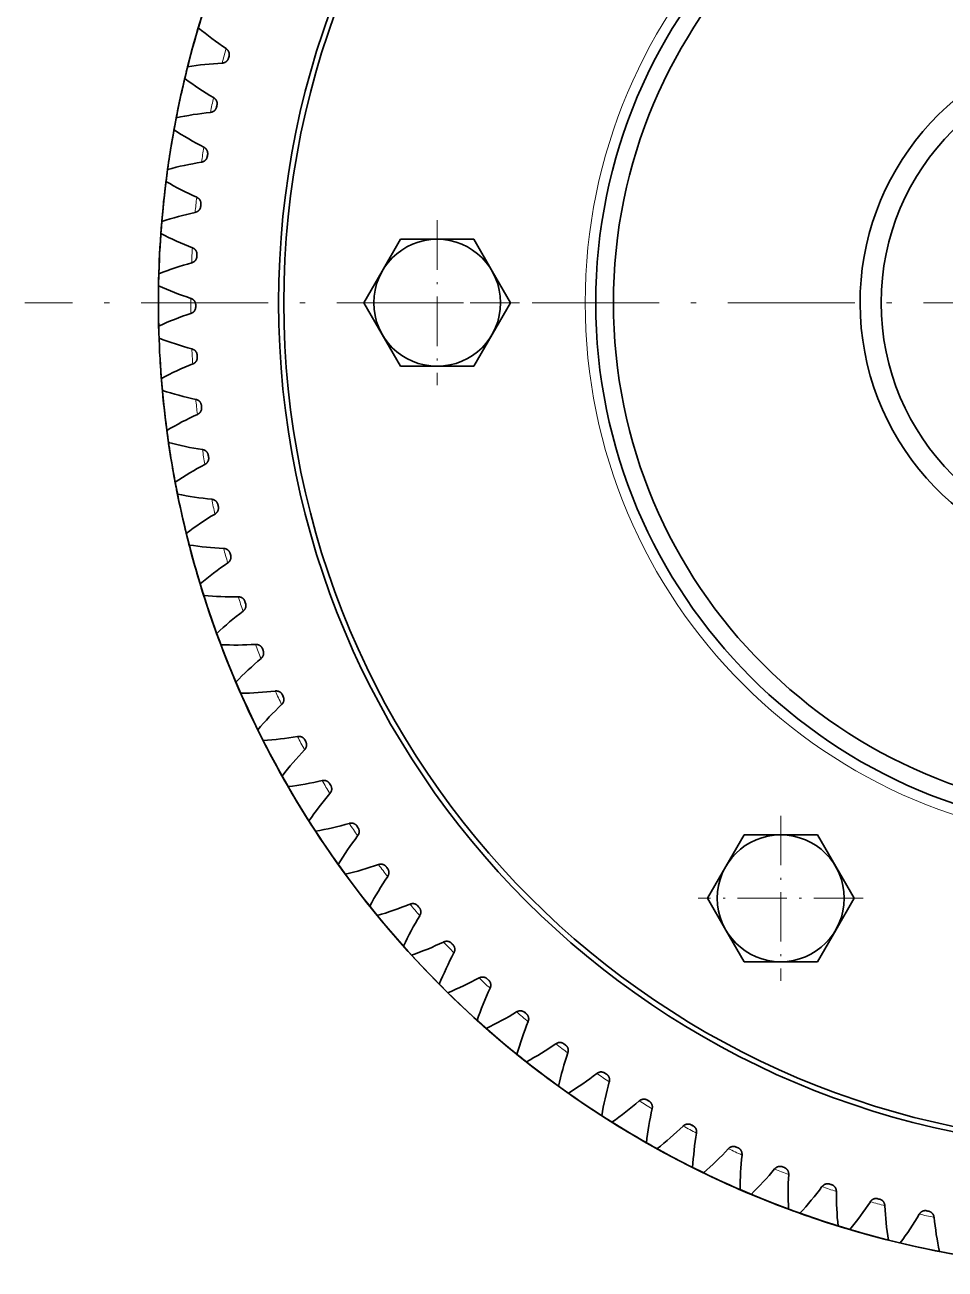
# Model space of a CAD drawing. Extents: x 228 to 1870, y -35 to 994.
# Drawn here: x 490.5 to 577.5, y -22.1 to 95.6 of the extents above; entities that cross this region are included whole.
import ezdxf

# ---------------------------------------------------------------- set-up
doc = ezdxf.new("R2010")
doc.units = 0
doc.linetypes.add('DASHDOT', pattern=[18.5, 12, -3, 0.5, -3])
doc.layers.get('0').update_dxf_attribs({"lineweight": 13})

# ---------------------------------------------------------------- blocks, each defined once
blk = doc.blocks.new('BLOCK3')
at = {"color": 7, "linetype": 'DASHDOT', "lineweight": 13}
blk.add_line((104, 0), (-104, 0), dxfattribs=at)
blk = doc.blocks.new('BLOCK7')
at = {"color": 7, "linetype": 'DASHDOT', "lineweight": 13, "ltscale": 0.39}
for p, q in [((-65, 7.8), (-65, -7.8)), ((-57.200001, 0), (-72.800003, 0))]:
    blk.add_line(p, q, dxfattribs=at)
blk = doc.blocks.new('BLOCK8')
at = {"color": 7, "linetype": 'DASHDOT', "lineweight": 13, "ltscale": 0.39}
for p, q in [((-32.5, -48.49165), (-32.5, -64.091652)), ((-24.700001, -56.291653), (-40.299999, -56.291653))]:
    blk.add_line(p, q, dxfattribs=at)
blk = doc.blocks.new('BLOCK10')
at = {"color": 7, "lineweight": 35}
for p, q in [((-84.74, 23.13), (-84.69, 23.31)), ((-84.74, 23.13), (-84.72, 23.22)), ((-84.72, 23.22), (-84.69, 23.31)), ((-85.87, 18.51), (-85.83, 18.69)), ((-85.87, 18.5), (-85.85, 18.6)), ((-85.85, 18.6), (-85.83, 18.69)), ((-86.75, 13.83), (-86.73, 13.92)), ((-86.74, 13.84), (-86.73, 13.92)), ((-86.73, 13.93), (-86.71, 14.02)), ((-86.73, 13.92), (-86.71, 14.02)), ((-87.37, 9.11), (-87.36, 9.21)), ((-87.37, 9.12), (-87.36, 9.2)), ((-87.36, 9.21), (-87.35, 9.31)), ((-87.36, 9.21), (-87.35, 9.31)), ((-68.46, 6), (-70.2, 3)), ((-65, 6), (-68.46, 6)), ((-61.54, 6), (-65, 6)), ((-59.8, 3), (-61.54, 6)), ((-87.73, 4.38), (-87.72, 4.56)), ((-87.73, 4.47), (-87.72, 4.56)), ((-87.73, 4.37), (-87.73, 4.47)), ((-70.2, 3), (-71.93, 0)), ((-58.07, 0), (-59.8, 3)), ((-71.93, 0), (-70.2, -3)), ((-59.8, -3), (-58.07, 0)), ((-87.84, -0.38), (-87.84, -0.19)), ((-87.84, -0.29), (-87.84, -0.19)), ((-87.84, -0.39), (-87.84, -0.29)), ((-70.2, -3), (-68.46, -6)), ((-61.54, -6), (-59.8, -3)), ((-87.69, -5.14), (-87.7, -4.95)), ((-87.7, -5.05), (-87.7, -4.95)), ((-87.69, -5.14), (-87.7, -5.05)), ((-68.46, -6), (-65, -6)), ((-65, -6), (-61.54, -6)), ((-87.28, -9.88), (-87.3, -9.69)), ((-87.29, -9.79), (-87.3, -9.69)), ((-87.28, -9.88), (-87.29, -9.79)), ((-86.62, -14.59), (-86.65, -14.4)), ((-86.64, -14.5), (-86.65, -14.4)), ((-86.62, -14.59), (-86.64, -14.5)), ((-85.7, -19.25), (-85.75, -19.07)), ((-85.72, -19.17), (-85.75, -19.07)), ((-85.7, -19.26), (-85.72, -19.17)), ((-84.54, -23.87), (-84.59, -23.69)), ((-84.56, -23.78), (-84.59, -23.69)), ((-84.53, -23.87), (-84.56, -23.78)), ((-83.12, -28.41), (-83.18, -28.23)), ((-83.15, -28.32), (-83.18, -28.23)), ((-83.12, -28.42), (-83.15, -28.32)), ((-81.46, -32.87), (-81.53, -32.69)), ((-81.49, -32.78), (-81.53, -32.69)), ((-81.46, -32.87), (-81.49, -32.78)), ((-79.56, -37.23), (-79.64, -37.06)), ((-79.6, -37.15), (-79.64, -37.06)), ((-79.56, -37.24), (-79.6, -37.15)), ((-77.43, -41.48), (-77.52, -41.32)), ((-77.47, -41.4), (-77.52, -41.32)), ((-77.43, -41.49), (-77.47, -41.4)), ((-75.12, -45.53), (-75.17, -45.45)), ((-75.12, -45.54), (-75.17, -45.45)), ((-75.07, -45.62), (-75.12, -45.54)), ((-75.07, -45.61), (-75.11, -45.54)), ((-72.54, -49.53), (-72.6, -49.45)), ((-72.54, -49.54), (-72.6, -49.45)), ((-72.49, -49.61), (-72.54, -49.54)), ((-72.49, -49.62), (-72.54, -49.54)), ((-35.96, -50.29), (-37.7, -53.29)), ((-32.5, -50.29), (-35.96, -50.29)), ((-29.04, -50.29), (-32.5, -50.29)), ((-27.3, -53.29), (-29.04, -50.29)), ((-69.76, -53.39), (-69.81, -53.31)), ((-69.75, -53.39), (-69.81, -53.31)), ((-69.7, -53.46), (-69.75, -53.39)), ((-69.69, -53.47), (-69.75, -53.39)), ((-37.7, -53.29), (-39.43, -56.29)), ((-25.57, -56.29), (-27.3, -53.29)), ((-39.43, -56.29), (-37.7, -59.29)), ((-27.3, -59.29), (-25.57, -56.29)), ((-66.76, -57.09), (-66.82, -57.01)), ((-66.76, -57.09), (-66.82, -57.01)), ((-66.7, -57.16), (-66.76, -57.09)), ((-66.7, -57.16), (-66.76, -57.09)), ((-37.7, -59.29), (-35.96, -62.29)), ((-29.04, -62.29), (-27.3, -59.29)), ((-63.51, -60.68), (-63.64, -60.55)), ((-63.57, -60.62), (-63.64, -60.55)), ((-63.5, -60.69), (-63.57, -60.62)), ((-35.96, -62.29), (-32.5, -62.29)), ((-32.5, -62.29), (-29.04, -62.29)), ((-60.13, -64.03), (-60.27, -63.9)), ((-60.2, -63.97), (-60.27, -63.9)), ((-60.13, -64.04), (-60.2, -63.97)), ((-56.58, -67.19), (-56.72, -67.07)), ((-56.65, -67.14), (-56.72, -67.07)), ((-56.57, -67.2), (-56.65, -67.14)), ((-52.86, -70.16), (-53.01, -70.05)), ((-52.93, -70.11), (-53.01, -70.05)), ((-52.85, -70.16), (-52.93, -70.11)), ((-48.98, -72.92), (-49.14, -72.81)), ((-49.05, -72.87), (-49.14, -72.81)), ((-48.97, -72.92), (-49.05, -72.87)), ((-44.96, -75.46), (-45.12, -75.37)), ((-45.04, -75.42), (-45.12, -75.37)), ((-44.95, -75.47), (-45.04, -75.42)), ((-40.81, -77.79), (-40.97, -77.7)), ((-40.89, -77.74), (-40.97, -77.7)), ((-40.8, -77.79), (-40.89, -77.74)), ((-36.54, -79.88), (-36.71, -79.8)), ((-36.62, -79.84), (-36.71, -79.8)), ((-36.53, -79.88), (-36.62, -79.84)), ((-32.16, -81.74), (-32.33, -81.67)), ((-32.24, -81.71), (-32.33, -81.67)), ((-32.15, -81.75), (-32.24, -81.71)), ((-27.69, -83.36), (-27.86, -83.3)), ((-27.77, -83.34), (-27.86, -83.3)), ((-27.68, -83.37), (-27.77, -83.34)), ((-23.22, -84.72), (-23.31, -84.69)), ((-23.22, -84.72), (-23.31, -84.69)), ((-23.13, -84.74), (-23.22, -84.72)), ((-23.13, -84.74), (-23.22, -84.72)), ((-18.51, -85.87), (-18.69, -85.83)), ((-18.6, -85.85), (-18.69, -85.83)), ((-18.5, -85.87), (-18.6, -85.85))]:
    blk.add_line(p, q, dxfattribs=at)
for centre, radius in [((0, 0), 80), ((0, 0), 79.5), ((0, 0), 50), ((0, 0), 48.33), ((0, 0), 23), ((-65, 0), 6), ((-32.5, -56.29), 6)]:
    blk.add_circle(centre, radius, dxfattribs=at)
at = {"color": 7, "lineweight": 13}
blk.add_circle((0, 0), 51, dxfattribs=at)
at = {"color": 7, "lineweight": 35}
for centre, radius, start, end in [((0, 0), 91.37, 156.554, 166.2047), ((0, 0), 91.37, 159.6574, 165.8643), ((0, 0), 91.37, 162.7609, 168.9677), ((-67.48, 50.29), 31.55, 230.3847, 236.3276), ((0, 0), 25, 106.2602, 73.7398), ((-83.69, -8.83), 31.53, 93.0155, 98.9617), ((0, 0), 91.37, 165.8643, 172.0712), ((0, 0), 91.37, 166.2344, 169.3081), ((-70.1, 46.56), 31.55, 233.4881, 239.431), ((-83.09, -13.35), 31.53, 96.1189, 102.0652), ((0, 0), 91.37, 168.9677, 175.1746), ((0, 0), 91.37, 169.323, 172.4116), ((-72.52, 42.7), 31.55, 236.5916, 242.5345), ((-82.24, -17.83), 31.53, 99.2224, 105.1686), ((0, 0), 91.37, 172.0712, 178.278), ((0, 0), 91.37, 172.412, 175.515), ((-74.73, 38.71), 31.55, 239.695, 245.6379), ((-81.16, -22.26), 31.53, 102.3258, 108.2721), ((0, 0), 91.37, 175.513, 178.6185), ((0, 0), 91.37, 175.1746, 178.2781), ((-76.71, 34.6), 31.55, 242.7985, 248.7414), ((-79.83, -26.62), 31.53, 105.4292, 111.3755), ((0, 0), 91.37, 178.2781, 184.4849), ((0, 0), 91.37, 178.7988, 181.7219), ((-78.47, 30.4), 31.55, 245.9019, 251.8448), ((0, 0), 91.37, 180, 181.3815), ((-78.28, -30.9), 31.53, 108.5327, 114.479), ((0, 0), 91.37, 181.3815, 187.5884), ((-80, 26.11), 31.55, 249.0054, 254.9482), ((0, 0), 91.37, 183.1198, 184.8254), ((-76.49, -35.09), 31.53, 111.6361, 117.5824), ((0, 0), 91.37, 184.485, 190.6918), ((0, 0), 91.37, 184.7972, 187.9288), ((-81.3, 21.74), 31.55, 252.1088, 258.0517), ((-74.48, -39.18), 31.53, 114.7396, 120.6859), ((0, 0), 91.37, 187.5884, 193.7953), ((0, 0), 91.37, 187.8662, 191.0323), ((-82.36, 17.3), 31.55, 255.2123, 261.1551), ((-72.25, -43.16), 31.53, 117.843, 123.7893), ((0, 0), 91.37, 190.6919, 196.8987), ((0, 0), 91.37, 190.959, 194.1357), ((-83.17, 12.82), 31.55, 258.3157, 264.2586), ((-69.8, -47.01), 31.53, 120.9465, 126.8928), ((0, 0), 91.37, 193.7953, 203.446), ((0, 0), 91.37, 194.0527, 197.2391), ((-83.75, 8.3), 31.55, 261.4192, 267.362), ((-67.16, -50.72), 31.53, 124.0499, 129.9962), ((0, 0), 91.37, 196.8988, 206.5495), ((0, 0), 91.37, 197.1471, 200.3426), ((-84.07, 3.75), 31.55, 264.5226, 270.4655), ((-64.31, -54.28), 31.53, 127.1534, 133.0997), ((0, 0), 91.37, 200.0022, 209.6529), ((-84.15, -0.8), 31.55, 267.6261, 273.5689), ((-61.28, -57.68), 31.53, 130.2568, 136.2031), ((0, 0), 91.37, 203.1057, 212.7564), ((-83.98, -5.36), 31.55, 270.7295, 276.6724), ((-58.07, -60.91), 31.53, 133.3603, 139.3066), ((0, 0), 91.37, 206.2091, 215.8598), ((-83.57, -9.9), 31.55, 273.833, 279.7758), ((-54.68, -63.97), 31.53, 136.4637, 142.41), ((0, 0), 91.37, 209.3126, 218.9633), ((-82.91, -14.41), 31.55, 276.9364, 282.8793), ((-51.14, -66.83), 31.53, 139.5672, 145.5135), ((0, 0), 91.37, 212.416, 222.0667), ((-82.01, -18.88), 31.55, 280.0399, 285.9827), ((-47.45, -69.51), 31.53, 142.6706, 148.6169), ((0, 0), 91.37, 215.5195, 225.1702), ((-80.87, -23.29), 31.55, 283.1433, 289.0862), ((-43.61, -71.97), 31.53, 145.7741, 151.7204), ((0, 0), 91.37, 218.6229, 228.2736), ((-79.49, -27.63), 31.55, 286.2468, 292.1896), ((-39.65, -74.23), 31.53, 148.8775, 154.8238), ((0, 0), 91.37, 221.7264, 227.9332), ((-77.88, -31.9), 31.55, 289.3502, 295.2931), ((-35.58, -76.27), 31.53, 151.981, 157.9273), ((0, 0), 91.37, 224.8298, 234.4805), ((-76.04, -36.06), 31.55, 292.4537, 298.3965), ((-31.4, -78.08), 31.53, 155.0844, 161.0307), ((-73.97, -40.13), 31.55, 295.5571, 301.5), ((0, 0), 91.37, 227.9333, 237.584), ((0, 0), 91.37, 228.1399, 231.3771), ((-27.12, -79.66), 31.53, 158.1879, 164.1342), ((-71.69, -44.07), 31.55, 298.6606, 304.6034), ((0, 0), 91.37, 231.0367, 240.6874), ((-22.77, -81.02), 31.53, 161.2913, 167.2376), ((-69.2, -47.89), 31.55, 301.764, 307.7069), ((0, 0), 91.37, 234.1402, 243.7909), ((-18.35, -82.13), 31.53, 164.3948, 170.341), ((-66.51, -51.57), 31.55, 304.8675, 310.8103), ((-13.88, -83), 31.53, 167.4982, 173.4445), ((0, 0), 91.37, 237.2436, 246.8943), ((-63.62, -55.09), 31.55, 307.9709, 313.9138), ((-9.36, -83.63), 31.53, 170.6017, 176.5479), ((0, 0), 91.37, 240.3471, 249.9978), ((-60.54, -58.46), 31.55, 311.0744, 317.0172), ((-4.82, -84.02), 31.53, 173.7051, 179.6514), ((0, 0), 91.37, 243.4505, 253.1012), ((-57.29, -61.65), 31.55, 314.1778, 320.1207), ((-0.27, -84.16), 31.53, 176.8086, 182.7548), ((0, 0), 91.37, 246.554, 256.2047), ((-53.87, -64.66), 31.55, 317.2812, 323.2241), ((4.29, -84.05), 31.53, 179.912, 185.8583), ((0, 0), 91.37, 249.6574, 259.3081), ((-50.31, -67.46), 31.59, 320.388, 326.3243), ((8.83, -83.69), 31.53, 183.0155, 188.9617), ((-46.56, -70.1), 31.55, 323.4881, 329.431), ((13.35, -83.09), 31.53, 186.1189, 192.0652), ((0, 0), 91.37, 252.7609, 262.4116), ((0, 0), 91.37, 255.8643, 265.515), ((0, 0), 91.37, 258.9677, 268.6185)]:
    blk.add_arc(centre, radius, start, end, dxfattribs=at)
at = {"color": 7, "lineweight": 13}
for centre, start, end in [((-0.12, 0.03), 164.2101, 165.136), ((-0.12, 0.03), 167.3136, 168.2394), ((-0.12, 0.02), 170.417, 171.3429), ((-0.13, 0.01), 173.5205, 174.4463), ((-0.13, 0.01), 176.6239, 177.5498), ((-0.13, 0), 179.7274, 180.6532), ((-0.13, -0.01), 182.8308, 183.7567), ((-0.13, -0.01), 185.9343, 186.8601), ((-0.12, -0.02), 189.0377, 189.9635), ((-0.12, -0.03), 192.1412, 193.067), ((-0.12, -0.03), 195.2446, 196.1704), ((-0.12, -0.04), 198.3481, 199.2739), ((-0.12, -0.05), 201.4515, 202.3773), ((-0.11, -0.05), 204.555, 205.4808), ((-0.11, -0.06), 207.6584, 208.5842), ((-0.11, -0.06), 210.7619, 211.6877), ((-0.1, -0.07), 213.8653, 214.7911), ((-0.1, -0.08), 216.9688, 217.8946), ((-0.1, -0.08), 220.0722, 220.998), ((-0.09, -0.09), 223.1757, 224.1015), ((-0.09, -0.09), 226.2791, 227.2049), ((-0.08, -0.1), 229.3826, 230.3084), ((-0.08, -0.1), 232.486, 233.4118), ((-0.07, -0.1), 235.5895, 236.5153), ((-0.07, -0.11), 238.6929, 239.6187), ((-0.06, -0.11), 241.7964, 242.7222), ((-0.05, -0.11), 244.8998, 245.8256), ((-0.05, -0.12), 248.0033, 248.9291), ((-0.04, -0.12), 251.1067, 252.0325), ((-0.03, -0.12), 254.2101, 255.136), ((-0.03, -0.12), 257.3136, 258.2394)]:
    blk.add_arc(centre, 88.18, start, end, dxfattribs=at)
at = {"color": 7, "lineweight": 35}
for points, knots in [([(-84.69, 23.31), (-84.67, 23.38), (-84.66, 23.44), (-84.66, 23.51), (-84.68, 23.64), (-84.73, 23.76), (-84.76, 23.82), (-84.81, 23.89), (-84.89, 23.96), (-84.91, 23.99), (-84.94, 24.01), (-84.97, 24.03)], [0, 0, 0, 0, 0, 0, 0.525209, 0.525209, 0.525209, 1.046456, 1.046456, 1.046456, 1.316347, 1.316347, 1.316347, 1.316347, 1.316347, 1.316347]), ([(-85.35, 22.65), (-85.28, 22.66), (-85.21, 22.67), (-85.15, 22.69), (-85.03, 22.74), (-84.92, 22.82), (-84.88, 22.87), (-84.82, 22.94), (-84.77, 23.03), (-84.76, 23.06), (-84.75, 23.09), (-84.74, 23.13)], [0, 0, 0, 0, 0, 0, 0.531407, 0.531407, 0.531407, 1.05207, 1.05207, 1.05207, 1.315353, 1.315353, 1.315353, 1.315353, 1.315353, 1.315353]), ([(-85.83, 18.69), (-85.81, 18.76), (-85.81, 18.83), (-85.81, 18.89), (-85.83, 19.02), (-85.89, 19.14), (-85.92, 19.19), (-85.98, 19.27), (-86.06, 19.33), (-86.09, 19.35), (-86.12, 19.37), (-86.15, 19.39)], [0, 0, 0, 0, 0, 0, 0.525209, 0.525209, 0.525209, 1.046456, 1.046456, 1.046456, 1.316347, 1.316347, 1.316347, 1.316347, 1.316347, 1.316347]), ([(-86.45, 18), (-86.38, 18.01), (-86.31, 18.02), (-86.25, 18.05), (-86.13, 18.1), (-86.03, 18.19), (-85.99, 18.24), (-85.94, 18.32), (-85.9, 18.41), (-85.89, 18.44), (-85.88, 18.47), (-85.87, 18.5)], [0, 0, 0, 0, 0, 0, 0.531407, 0.531407, 0.531407, 1.052069, 1.052069, 1.052069, 1.315353, 1.315353, 1.315353, 1.315353, 1.315353, 1.315353]), ([(-86.71, 14.02), (-86.7, 14.09), (-86.7, 14.15), (-86.71, 14.22), (-86.74, 14.35), (-86.8, 14.46), (-86.83, 14.51), (-86.9, 14.58), (-86.98, 14.65), (-87.01, 14.66), (-87.04, 14.68), (-87.07, 14.7)], [0, 0, 0, 0, 0, 0, 0.525209, 0.525209, 0.525209, 1.046456, 1.046456, 1.046456, 1.316347, 1.316347, 1.316347, 1.316347, 1.316347, 1.316347]), ([(-87.3, 13.29), (-87.23, 13.31), (-87.16, 13.33), (-87.1, 13.35), (-86.99, 13.41), (-86.89, 13.5), (-86.85, 13.56), (-86.8, 13.64), (-86.77, 13.73), (-86.76, 13.76), (-86.75, 13.8), (-86.75, 13.83)], [0, 0, 0, 0, 0, 0, 0.531407, 0.531407, 0.531407, 1.052069, 1.052069, 1.052069, 1.315352, 1.315352, 1.315352, 1.315352, 1.315352, 1.315352]), ([(-87.35, 9.31), (-87.34, 9.37), (-87.34, 9.44), (-87.35, 9.5), (-87.39, 9.63), (-87.45, 9.74), (-87.49, 9.79), (-87.56, 9.86), (-87.65, 9.91), (-87.68, 9.93), (-87.71, 9.95), (-87.74, 9.97)], [0, 0, 0, 0, 0, 0, 0.525209, 0.525209, 0.525209, 1.046456, 1.046456, 1.046456, 1.316346, 1.316346, 1.316346, 1.316346, 1.316346, 1.316346]), ([(-87.89, 8.55), (-87.82, 8.56), (-87.76, 8.59), (-87.69, 8.62), (-87.58, 8.68), (-87.5, 8.78), (-87.46, 8.83), (-87.41, 8.92), (-87.38, 9.01), (-87.38, 9.05), (-87.37, 9.08), (-87.37, 9.11)], [0, 0, 0, 0, 0, 0, 0.531407, 0.531407, 0.531407, 1.052069, 1.052069, 1.052069, 1.315353, 1.315353, 1.315353, 1.315353, 1.315353, 1.315353]), ([(-87.72, 4.56), (-87.72, 4.63), (-87.72, 4.69), (-87.74, 4.76), (-87.78, 4.88), (-87.85, 4.99), (-87.89, 5.04), (-87.97, 5.1), (-88.05, 5.15), (-88.09, 5.17), (-88.12, 5.19), (-88.15, 5.2)], [0, 0, 0, 0, 0, 0, 0.525209, 0.525209, 0.525209, 1.046455, 1.046455, 1.046455, 1.316346, 1.316346, 1.316346, 1.316346, 1.316346, 1.316346]), ([(-88.22, 3.78), (-88.16, 3.8), (-88.09, 3.82), (-88.03, 3.86), (-87.93, 3.93), (-87.84, 4.03), (-87.81, 4.09), (-87.77, 4.17), (-87.74, 4.27), (-87.74, 4.3), (-87.73, 4.33), (-87.73, 4.37)], [0, 0, 0, 0, 0, 0, 0.531407, 0.531407, 0.531407, 1.052069, 1.052069, 1.052069, 1.315352, 1.315352, 1.315352, 1.315352, 1.315352, 1.315352]), ([(-87.84, -0.19), (-87.84, -0.13), (-87.85, -0.06), (-87.87, 0), (-87.92, 0.12), (-87.99, 0.23), (-88.04, 0.27), (-88.12, 0.33), (-88.2, 0.38), (-88.24, 0.39), (-88.27, 0.41), (-88.3, 0.42)], [0, 0, 0, 0, 0, 0, 0.525209, 0.525209, 0.525209, 1.046456, 1.046456, 1.046456, 1.316346, 1.316346, 1.316346, 1.316346, 1.316346, 1.316346]), ([(-88.3, -1), (-88.23, -0.98), (-88.17, -0.95), (-88.11, -0.92), (-88.01, -0.84), (-87.93, -0.73), (-87.9, -0.67), (-87.87, -0.58), (-87.85, -0.49), (-87.84, -0.45), (-87.84, -0.42), (-87.84, -0.39)], [0, 0, 0, 0, 0, 0, 0.531407, 0.531407, 0.531407, 1.052069, 1.052069, 1.052069, 1.315352, 1.315352, 1.315352, 1.315352, 1.315352, 1.315352]), ([(-87.7, -4.95), (-87.71, -4.88), (-87.72, -4.82), (-87.74, -4.75), (-87.79, -4.64), (-87.88, -4.54), (-87.92, -4.49), (-88, -4.44), (-88.1, -4.4), (-88.13, -4.38), (-88.16, -4.37), (-88.2, -4.36)], [0, 0, 0, 0, 0, 0, 0.525209, 0.525209, 0.525209, 1.046456, 1.046456, 1.046456, 1.316347, 1.316347, 1.316347, 1.316347, 1.316347, 1.316347]), ([(-88.12, -5.78), (-88.05, -5.76), (-87.99, -5.72), (-87.93, -5.69), (-87.84, -5.6), (-87.76, -5.49), (-87.74, -5.43), (-87.7, -5.34), (-87.69, -5.24), (-87.69, -5.21), (-87.69, -5.18), (-87.69, -5.14)], [0, 0, 0, 0, 0, 0, 0.531407, 0.531407, 0.531407, 1.052069, 1.052069, 1.052069, 1.315353, 1.315353, 1.315353, 1.315353, 1.315353, 1.315353]), ([(-87.3, -9.69), (-87.31, -9.62), (-87.33, -9.56), (-87.35, -9.5), (-87.41, -9.38), (-87.5, -9.29), (-87.55, -9.25), (-87.63, -9.2), (-87.73, -9.16), (-87.76, -9.15), (-87.8, -9.14), (-87.83, -9.13)], [0, 0, 0, 0, 0, 0, 0.525209, 0.525209, 0.525209, 1.046456, 1.046456, 1.046456, 1.316347, 1.316347, 1.316347, 1.316347, 1.316347, 1.316347]), ([(-87.67, -10.55), (-87.61, -10.51), (-87.55, -10.48), (-87.5, -10.44), (-87.4, -10.35), (-87.34, -10.23), (-87.31, -10.17), (-87.29, -10.08), (-87.28, -9.98), (-87.28, -9.95), (-87.28, -9.92), (-87.28, -9.88)], [0, 0, 0, 0, 0, 0, 0.531407, 0.531407, 0.531407, 1.052069, 1.052069, 1.052069, 1.315352, 1.315352, 1.315352, 1.315352, 1.315352, 1.315352]), ([(-86.65, -14.4), (-86.66, -14.34), (-86.68, -14.27), (-86.71, -14.21), (-86.78, -14.1), (-86.87, -14.01), (-86.92, -13.97), (-87.01, -13.93), (-87.1, -13.89), (-87.14, -13.89), (-87.17, -13.88), (-87.21, -13.87)], [0, 0, 0, 0, 0, 0, 0.525209, 0.525209, 0.525209, 1.046456, 1.046456, 1.046456, 1.316347, 1.316347, 1.316347, 1.316347, 1.316347, 1.316347]), ([(-86.97, -15.28), (-86.91, -15.24), (-86.85, -15.2), (-86.8, -15.16), (-86.72, -15.06), (-86.66, -14.95), (-86.63, -14.89), (-86.61, -14.79), (-86.61, -14.69), (-86.61, -14.66), (-86.61, -14.63), (-86.62, -14.59)], [0, 0, 0, 0, 0, 0, 0.531407, 0.531407, 0.531407, 1.052069, 1.052069, 1.052069, 1.315353, 1.315353, 1.315353, 1.315353, 1.315353, 1.315353]), ([(-85.75, -19.07), (-85.76, -19.01), (-85.78, -18.94), (-85.81, -18.89), (-85.89, -18.78), (-85.99, -18.69), (-86.04, -18.66), (-86.13, -18.62), (-86.22, -18.59), (-86.26, -18.58), (-86.29, -18.58), (-86.33, -18.57)], [0, 0, 0, 0, 0, 0, 0.525209, 0.525209, 0.525209, 1.046456, 1.046456, 1.046456, 1.316347, 1.316347, 1.316347, 1.316347, 1.316347, 1.316347]), ([(-86.02, -19.96), (-85.96, -19.92), (-85.9, -19.88), (-85.85, -19.84), (-85.77, -19.74), (-85.72, -19.62), (-85.7, -19.56), (-85.69, -19.46), (-85.69, -19.36), (-85.69, -19.33), (-85.7, -19.29), (-85.7, -19.26)], [0, 0, 0, 0, 0, 0, 0.531407, 0.531407, 0.531407, 1.052069, 1.052069, 1.052069, 1.315352, 1.315352, 1.315352, 1.315352, 1.315352, 1.315352]), ([(-84.59, -23.69), (-84.61, -23.62), (-84.63, -23.56), (-84.67, -23.5), (-84.75, -23.4), (-84.85, -23.32), (-84.9, -23.29), (-84.99, -23.25), (-85.09, -23.23), (-85.13, -23.23), (-85.16, -23.22), (-85.2, -23.22)], [0, 0, 0, 0, 0, 0, 0.525209, 0.525209, 0.525209, 1.046456, 1.046456, 1.046456, 1.316347, 1.316347, 1.316347, 1.316347, 1.316347, 1.316347]), ([(-84.81, -24.59), (-84.75, -24.55), (-84.7, -24.5), (-84.65, -24.46), (-84.58, -24.35), (-84.53, -24.23), (-84.52, -24.17), (-84.51, -24.07), (-84.51, -23.97), (-84.52, -23.94), (-84.53, -23.91), (-84.53, -23.87)], [0, 0, 0, 0, 0, 0, 0.531407, 0.531407, 0.531407, 1.052069, 1.052069, 1.052069, 1.315352, 1.315352, 1.315352, 1.315352, 1.315352, 1.315352]), ([(-83.18, -28.23), (-83.2, -28.17), (-83.23, -28.11), (-83.27, -28.05), (-83.35, -27.95), (-83.46, -27.88), (-83.52, -27.85), (-83.61, -27.82), (-83.71, -27.8), (-83.74, -27.8), (-83.78, -27.8), (-83.82, -27.8)], [0, 0, 0, 0, 0, 0, 0.525209, 0.525209, 0.525209, 1.046456, 1.046456, 1.046456, 1.316347, 1.316347, 1.316347, 1.316347, 1.316347, 1.316347]), ([(-83.36, -29.15), (-83.3, -29.1), (-83.25, -29.05), (-83.21, -29), (-83.14, -28.89), (-83.1, -28.77), (-83.09, -28.71), (-83.08, -28.61), (-83.09, -28.51), (-83.1, -28.48), (-83.11, -28.45), (-83.12, -28.42)], [0, 0, 0, 0, 0, 0, 0.531407, 0.531407, 0.531407, 1.052069, 1.052069, 1.052069, 1.315352, 1.315352, 1.315352, 1.315352, 1.315352, 1.315352]), ([(-81.53, -32.69), (-81.56, -32.63), (-81.59, -32.57), (-81.63, -32.52), (-81.72, -32.43), (-81.83, -32.36), (-81.89, -32.33), (-81.98, -32.31), (-82.08, -32.29), (-82.12, -32.29), (-82.15, -32.29), (-82.19, -32.29)], [0, 0, 0, 0, 0, 0, 0.525209, 0.525209, 0.525209, 1.046455, 1.046455, 1.046455, 1.316346, 1.316346, 1.316346, 1.316346, 1.316346, 1.316346]), ([(-81.66, -33.62), (-81.6, -33.57), (-81.56, -33.52), (-81.51, -33.46), (-81.45, -33.35), (-81.42, -33.23), (-81.41, -33.16), (-81.41, -33.06), (-81.43, -32.97), (-81.44, -32.94), (-81.45, -32.9), (-81.46, -32.87)], [0, 0, 0, 0, 0, 0, 0.531407, 0.531407, 0.531407, 1.052069, 1.052069, 1.052069, 1.315353, 1.315353, 1.315353, 1.315353, 1.315353, 1.315353]), ([(-79.64, -37.06), (-79.67, -37), (-79.7, -36.94), (-79.75, -36.89), (-79.84, -36.8), (-79.96, -36.74), (-80.02, -36.72), (-80.11, -36.7), (-80.21, -36.69), (-80.25, -36.69), (-80.28, -36.69), (-80.32, -36.7)], [0, 0, 0, 0, 0, 0, 0.525209, 0.525209, 0.525209, 1.046455, 1.046455, 1.046455, 1.316346, 1.316346, 1.316346, 1.316346, 1.316346, 1.316346]), ([(-79.72, -37.99), (-79.67, -37.94), (-79.62, -37.88), (-79.58, -37.83), (-79.52, -37.71), (-79.5, -37.59), (-79.49, -37.52), (-79.5, -37.42), (-79.52, -37.33), (-79.53, -37.3), (-79.54, -37.27), (-79.56, -37.24)], [0, 0, 0, 0, 0, 0, 0.531407, 0.531407, 0.531407, 1.052069, 1.052069, 1.052069, 1.315353, 1.315353, 1.315353, 1.315353, 1.315353, 1.315353]), ([(-77.52, -41.32), (-77.55, -41.26), (-77.59, -41.2), (-77.63, -41.16), (-77.73, -41.07), (-77.85, -41.02), (-77.91, -41), (-78.01, -40.98), (-78.11, -40.98), (-78.14, -40.98), (-78.18, -40.99), (-78.21, -40.99)], [0, 0, 0, 0, 0, 0, 0.525209, 0.525209, 0.525209, 1.046456, 1.046456, 1.046456, 1.316346, 1.316346, 1.316346, 1.316346, 1.316346, 1.316346]), ([(-77.54, -42.25), (-77.49, -42.19), (-77.45, -42.14), (-77.42, -42.08), (-77.37, -41.96), (-77.35, -41.84), (-77.35, -41.77), (-77.36, -41.67), (-77.39, -41.58), (-77.4, -41.55), (-77.41, -41.52), (-77.43, -41.49)], [0, 0, 0, 0, 0, 0, 0.531407, 0.531407, 0.531407, 1.052069, 1.052069, 1.052069, 1.315353, 1.315353, 1.315353, 1.315353, 1.315353, 1.315353]), ([(-75.17, -45.45), (-75.2, -45.4), (-75.24, -45.34), (-75.29, -45.3), (-75.4, -45.22), (-75.52, -45.17), (-75.58, -45.16), (-75.67, -45.14), (-75.77, -45.15), (-75.81, -45.15), (-75.85, -45.16), (-75.88, -45.17)], [0, 0, 0, 0, 0, 0, 0.525209, 0.525209, 0.525209, 1.046456, 1.046456, 1.046456, 1.316346, 1.316346, 1.316346, 1.316346, 1.316346, 1.316346]), ([(-75.14, -46.38), (-75.1, -46.33), (-75.06, -46.27), (-75.03, -46.21), (-74.98, -46.09), (-74.97, -45.96), (-74.97, -45.9), (-74.99, -45.8), (-75.02, -45.71), (-75.03, -45.68), (-75.05, -45.65), (-75.07, -45.62)], [0, 0, 0, 0, 0, 0, 0.531407, 0.531407, 0.531407, 1.052069, 1.052069, 1.052069, 1.315353, 1.315353, 1.315353, 1.315353, 1.315353, 1.315353]), ([(-72.6, -49.45), (-72.63, -49.4), (-72.68, -49.35), (-72.73, -49.31), (-72.84, -49.24), (-72.96, -49.19), (-73.02, -49.18), (-73.12, -49.17), (-73.22, -49.18), (-73.25, -49.19), (-73.29, -49.2), (-73.32, -49.21)], [0, 0, 0, 0, 0, 0, 0.525209, 0.525209, 0.525209, 1.046456, 1.046456, 1.046456, 1.316347, 1.316347, 1.316347, 1.316347, 1.316347, 1.316347]), ([(-72.52, -50.38), (-72.48, -50.33), (-72.44, -50.27), (-72.41, -50.21), (-72.38, -50.08), (-72.37, -49.95), (-72.38, -49.89), (-72.4, -49.79), (-72.44, -49.7), (-72.45, -49.67), (-72.47, -49.64), (-72.49, -49.62)], [0, 0, 0, 0, 0, 0, 0.531407, 0.531407, 0.531407, 1.052069, 1.052069, 1.052069, 1.315352, 1.315352, 1.315352, 1.315352, 1.315352, 1.315352]), ([(-69.81, -53.31), (-69.85, -53.26), (-69.9, -53.21), (-69.95, -53.17), (-70.06, -53.11), (-70.19, -53.07), (-70.25, -53.06), (-70.35, -53.06), (-70.45, -53.08), (-70.48, -53.08), (-70.52, -53.09), (-70.55, -53.1)], [0, 0, 0, 0, 0, 0, 0.525209, 0.525209, 0.525209, 1.046456, 1.046456, 1.046456, 1.316347, 1.316347, 1.316347, 1.316347, 1.316347, 1.316347]), ([(-69.69, -54.24), (-69.65, -54.18), (-69.62, -54.12), (-69.59, -54.05), (-69.56, -53.93), (-69.56, -53.8), (-69.57, -53.73), (-69.6, -53.64), (-69.64, -53.55), (-69.66, -53.52), (-69.67, -53.49), (-69.69, -53.47)], [0, 0, 0, 0, 0, 0, 0.531407, 0.531407, 0.531407, 1.052069, 1.052069, 1.052069, 1.315352, 1.315352, 1.315352, 1.315352, 1.315352, 1.315352]), ([(-66.82, -57.01), (-66.87, -56.96), (-66.92, -56.92), (-66.97, -56.88), (-67.09, -56.82), (-67.21, -56.79), (-67.28, -56.79), (-67.37, -56.79), (-67.47, -56.81), (-67.51, -56.82), (-67.54, -56.83), (-67.57, -56.85)], [0, 0, 0, 0, 0, 0, 0.525209, 0.525209, 0.525209, 1.046456, 1.046456, 1.046456, 1.316347, 1.316347, 1.316347, 1.316347, 1.316347, 1.316347]), ([(-66.65, -57.93), (-66.61, -57.87), (-66.58, -57.8), (-66.56, -57.74), (-66.54, -57.61), (-66.55, -57.48), (-66.56, -57.42), (-66.59, -57.33), (-66.64, -57.24), (-66.66, -57.21), (-66.68, -57.19), (-66.7, -57.16)], [0, 0, 0, 0, 0, 0, 0.531407, 0.531407, 0.531407, 1.052069, 1.052069, 1.052069, 1.315353, 1.315353, 1.315353, 1.315353, 1.315353, 1.315353]), ([(-63.64, -60.55), (-63.68, -60.5), (-63.74, -60.46), (-63.79, -60.42), (-63.91, -60.37), (-64.04, -60.35), (-64.1, -60.35), (-64.2, -60.36), (-64.3, -60.38), (-64.33, -60.39), (-64.36, -60.41), (-64.4, -60.42)], [0, 0, 0, 0, 0, 0, 0.525209, 0.525209, 0.525209, 1.046456, 1.046456, 1.046456, 1.316347, 1.316347, 1.316347, 1.316347, 1.316347, 1.316347]), ([(-63.41, -61.45), (-63.38, -61.39), (-63.36, -61.32), (-63.34, -61.26), (-63.32, -61.13), (-63.34, -61), (-63.35, -60.94), (-63.39, -60.85), (-63.44, -60.77), (-63.46, -60.74), (-63.48, -60.71), (-63.5, -60.69)], [0, 0, 0, 0, 0, 0, 0.531407, 0.531407, 0.531407, 1.052069, 1.052069, 1.052069, 1.315352, 1.315352, 1.315352, 1.315352, 1.315352, 1.315352]), ([(-60.27, -63.9), (-60.32, -63.86), (-60.37, -63.82), (-60.43, -63.79), (-60.55, -63.74), (-60.68, -63.73), (-60.74, -63.73), (-60.84, -63.74), (-60.93, -63.77), (-60.97, -63.79), (-61, -63.8), (-61.03, -63.82)], [0, 0, 0, 0, 0, 0, 0.525209, 0.525209, 0.525209, 1.046456, 1.046456, 1.046456, 1.316347, 1.316347, 1.316347, 1.316347, 1.316347, 1.316347]), ([(-59.99, -64.8), (-59.97, -64.73), (-59.94, -64.66), (-59.93, -64.6), (-59.92, -64.47), (-59.94, -64.34), (-59.96, -64.28), (-60, -64.19), (-60.06, -64.11), (-60.08, -64.09), (-60.1, -64.06), (-60.13, -64.04)], [0, 0, 0, 0, 0, 0, 0.531407, 0.531407, 0.531407, 1.052069, 1.052069, 1.052069, 1.315352, 1.315352, 1.315352, 1.315352, 1.315352, 1.315352]), ([(-56.72, -67.07), (-56.77, -67.03), (-56.83, -67), (-56.89, -66.97), (-57.01, -66.93), (-57.14, -66.92), (-57.2, -66.92), (-57.3, -66.94), (-57.39, -66.98), (-57.42, -66.99), (-57.46, -67.01), (-57.49, -67.03)], [0, 0, 0, 0, 0, 0, 0.525209, 0.525209, 0.525209, 1.046456, 1.046456, 1.046456, 1.316347, 1.316347, 1.316347, 1.316347, 1.316347, 1.316347]), ([(-56.4, -67.95), (-56.37, -67.88), (-56.35, -67.82), (-56.34, -67.75), (-56.34, -67.62), (-56.37, -67.49), (-56.39, -67.43), (-56.44, -67.35), (-56.5, -67.27), (-56.52, -67.24), (-56.55, -67.22), (-56.57, -67.2)], [0, 0, 0, 0, 0, 0, 0.531407, 0.531407, 0.531407, 1.052069, 1.052069, 1.052069, 1.315352, 1.315352, 1.315352, 1.315352, 1.315352, 1.315352]), ([(-53.01, -70.05), (-53.06, -70.01), (-53.12, -69.97), (-53.18, -69.95), (-53.3, -69.92), (-53.43, -69.91), (-53.5, -69.92), (-53.59, -69.95), (-53.68, -69.99), (-53.71, -70.01), (-53.74, -70.02), (-53.77, -70.04)], [0, 0, 0, 0, 0, 0, 0.525209, 0.525209, 0.525209, 1.046456, 1.046456, 1.046456, 1.316347, 1.316347, 1.316347, 1.316347, 1.316347, 1.316347]), ([(-52.64, -70.9), (-52.62, -70.83), (-52.6, -70.77), (-52.59, -70.7), (-52.6, -70.57), (-52.63, -70.45), (-52.66, -70.39), (-52.71, -70.3), (-52.77, -70.23), (-52.8, -70.21), (-52.82, -70.18), (-52.85, -70.16)], [0, 0, 0, 0, 0, 0, 0.531407, 0.531407, 0.531407, 1.052069, 1.052069, 1.052069, 1.315353, 1.315353, 1.315353, 1.315353, 1.315353, 1.315353]), ([(-49.14, -72.81), (-49.19, -72.78), (-49.25, -72.75), (-49.31, -72.73), (-49.44, -72.7), (-49.57, -72.7), (-49.63, -72.72), (-49.72, -72.75), (-49.81, -72.79), (-49.84, -72.81), (-49.87, -72.83), (-49.9, -72.85)], [0, 0, 0, 0, 0, 0, 0.525209, 0.525209, 0.525209, 1.046456, 1.046456, 1.046456, 1.316347, 1.316347, 1.316347, 1.316347, 1.316347, 1.316347]), ([(-48.72, -73.65), (-48.7, -73.58), (-48.69, -73.51), (-48.69, -73.44), (-48.7, -73.31), (-48.74, -73.19), (-48.77, -73.13), (-48.83, -73.05), (-48.9, -72.98), (-48.92, -72.96), (-48.95, -72.94), (-48.97, -72.92)], [0, 0, 0, 0, 0, 0, 0.531407, 0.531407, 0.531407, 1.052069, 1.052069, 1.052069, 1.315352, 1.315352, 1.315352, 1.315352, 1.315352, 1.315352]), ([(-45.12, -75.37), (-45.18, -75.33), (-45.24, -75.31), (-45.3, -75.29), (-45.43, -75.27), (-45.56, -75.28), (-45.62, -75.3), (-45.71, -75.33), (-45.8, -75.38), (-45.83, -75.4), (-45.86, -75.42), (-45.89, -75.45)], [0, 0, 0, 0, 0, 0, 0.525209, 0.525209, 0.525209, 1.046455, 1.046455, 1.046455, 1.316346, 1.316346, 1.316346, 1.316346, 1.316346, 1.316346]), ([(-44.66, -76.18), (-44.65, -76.11), (-44.64, -76.04), (-44.64, -75.97), (-44.66, -75.84), (-44.71, -75.72), (-44.74, -75.67), (-44.8, -75.59), (-44.87, -75.52), (-44.9, -75.5), (-44.93, -75.48), (-44.95, -75.47)], [0, 0, 0, 0, 0, 0, 0.531407, 0.531407, 0.531407, 1.052069, 1.052069, 1.052069, 1.315352, 1.315352, 1.315352, 1.315352, 1.315352, 1.315352]), ([(-40.97, -77.7), (-41.03, -77.67), (-41.1, -77.65), (-41.16, -77.63), (-41.29, -77.62), (-41.42, -77.64), (-41.48, -77.66), (-41.57, -77.7), (-41.65, -77.75), (-41.68, -77.77), (-41.71, -77.8), (-41.73, -77.82)], [0, 0, 0, 0, 0, 0, 0.525209, 0.525209, 0.525209, 1.046456, 1.046456, 1.046456, 1.316347, 1.316347, 1.316347, 1.316347, 1.316347, 1.316347]), ([(-40.47, -78.48), (-40.46, -78.41), (-40.46, -78.34), (-40.46, -78.28), (-40.49, -78.15), (-40.54, -78.03), (-40.58, -77.98), (-40.64, -77.9), (-40.72, -77.84), (-40.74, -77.82), (-40.77, -77.81), (-40.8, -77.79)], [0, 0, 0, 0, 0, 0, 0.531407, 0.531407, 0.531407, 1.052069, 1.052069, 1.052069, 1.315352, 1.315352, 1.315352, 1.315352, 1.315352, 1.315352]), ([(-36.71, -79.8), (-36.77, -79.78), (-36.83, -79.76), (-36.9, -79.75), (-37.03, -79.74), (-37.15, -79.77), (-37.21, -79.79), (-37.3, -79.83), (-37.38, -79.89), (-37.41, -79.92), (-37.43, -79.94), (-37.46, -79.97)], [0, 0, 0, 0, 0, 0, 0.525209, 0.525209, 0.525209, 1.046456, 1.046456, 1.046456, 1.316347, 1.316347, 1.316347, 1.316347, 1.316347, 1.316347]), ([(-36.16, -80.56), (-36.16, -80.49), (-36.16, -80.42), (-36.17, -80.35), (-36.2, -80.23), (-36.26, -80.11), (-36.3, -80.06), (-36.36, -79.99), (-36.44, -79.93), (-36.47, -79.91), (-36.5, -79.9), (-36.53, -79.88)], [0, 0, 0, 0, 0, 0, 0.531407, 0.531407, 0.531407, 1.052069, 1.052069, 1.052069, 1.315352, 1.315352, 1.315352, 1.315352, 1.315352, 1.315352]), ([(-32.33, -81.67), (-32.4, -81.65), (-32.46, -81.63), (-32.53, -81.63), (-32.66, -81.63), (-32.78, -81.66), (-32.84, -81.68), (-32.92, -81.73), (-33, -81.8), (-33.03, -81.82), (-33.05, -81.85), (-33.08, -81.88)], [0, 0, 0, 0, 0, 0, 0.525209, 0.525209, 0.525209, 1.046456, 1.046456, 1.046456, 1.316347, 1.316347, 1.316347, 1.316347, 1.316347, 1.316347]), ([(-31.75, -82.4), (-31.75, -82.33), (-31.75, -82.26), (-31.76, -82.19), (-31.8, -82.07), (-31.87, -81.96), (-31.91, -81.91), (-31.98, -81.84), (-32.06, -81.79), (-32.09, -81.77), (-32.12, -81.76), (-32.15, -81.75)], [0, 0, 0, 0, 0, 0, 0.531407, 0.531407, 0.531407, 1.052069, 1.052069, 1.052069, 1.315352, 1.315352, 1.315352, 1.315352, 1.315352, 1.315352]), ([(-27.86, -83.3), (-27.93, -83.28), (-27.99, -83.27), (-28.06, -83.27), (-28.19, -83.28), (-28.31, -83.32), (-28.37, -83.34), (-28.45, -83.4), (-28.52, -83.47), (-28.55, -83.49), (-28.57, -83.52), (-28.59, -83.55)], [0, 0, 0, 0, 0, 0, 0.525209, 0.525209, 0.525209, 1.046455, 1.046455, 1.046455, 1.316346, 1.316346, 1.316346, 1.316346, 1.316346, 1.316346]), ([(-27.24, -84), (-27.24, -83.93), (-27.25, -83.86), (-27.27, -83.79), (-27.31, -83.67), (-27.38, -83.56), (-27.43, -83.52), (-27.5, -83.45), (-27.59, -83.4), (-27.62, -83.39), (-27.65, -83.38), (-27.68, -83.37)], [0, 0, 0, 0, 0, 0, 0.531407, 0.531407, 0.531407, 1.052069, 1.052069, 1.052069, 1.315353, 1.315353, 1.315353, 1.315353, 1.315353, 1.315353]), ([(-23.31, -84.69), (-23.38, -84.67), (-23.44, -84.66), (-23.51, -84.66), (-23.64, -84.68), (-23.76, -84.73), (-23.82, -84.76), (-23.89, -84.81), (-23.96, -84.89), (-23.99, -84.91), (-24.01, -84.94), (-24.03, -84.97)], [0, 0, 0, 0, 0, 0, 0.525209, 0.525209, 0.525209, 1.046456, 1.046456, 1.046456, 1.316347, 1.316347, 1.316347, 1.316347, 1.316347, 1.316347]), ([(-22.65, -85.35), (-22.66, -85.28), (-22.67, -85.21), (-22.69, -85.15), (-22.74, -85.03), (-22.82, -84.92), (-22.87, -84.88), (-22.94, -84.82), (-23.03, -84.77), (-23.06, -84.76), (-23.09, -84.75), (-23.13, -84.74)], [0, 0, 0, 0, 0, 0, 0.531407, 0.531407, 0.531407, 1.05207, 1.05207, 1.05207, 1.315353, 1.315353, 1.315353, 1.315353, 1.315353, 1.315353]), ([(-18.69, -85.83), (-18.76, -85.81), (-18.83, -85.81), (-18.89, -85.81), (-19.02, -85.83), (-19.14, -85.89), (-19.19, -85.92), (-19.27, -85.98), (-19.33, -86.06), (-19.35, -86.09), (-19.37, -86.12), (-19.39, -86.15)], [0, 0, 0, 0, 0, 0, 0.525209, 0.525209, 0.525209, 1.046456, 1.046456, 1.046456, 1.316347, 1.316347, 1.316347, 1.316347, 1.316347, 1.316347]), ([(-18, -86.45), (-18.01, -86.38), (-18.02, -86.31), (-18.05, -86.25), (-18.1, -86.13), (-18.19, -86.03), (-18.24, -85.99), (-18.32, -85.94), (-18.41, -85.9), (-18.44, -85.89), (-18.47, -85.88), (-18.5, -85.87)], [0, 0, 0, 0, 0, 0, 0.531407, 0.531407, 0.531407, 1.052069, 1.052069, 1.052069, 1.315353, 1.315353, 1.315353, 1.315353, 1.315353, 1.315353])]:
    blk.add_open_spline(points, degree=5, knots=knots, dxfattribs=at)

msp = doc.modelspace()

# ---------------------------------------------------------------- block references
at = {"lineweight": 0}
for name in ['BLOCK3', 'BLOCK10', 'BLOCK7', 'BLOCK8']:
    msp.add_blockref(name, (594.5, 69.28495), dxfattribs=at)

doc.saveas('drawing.dxf')
